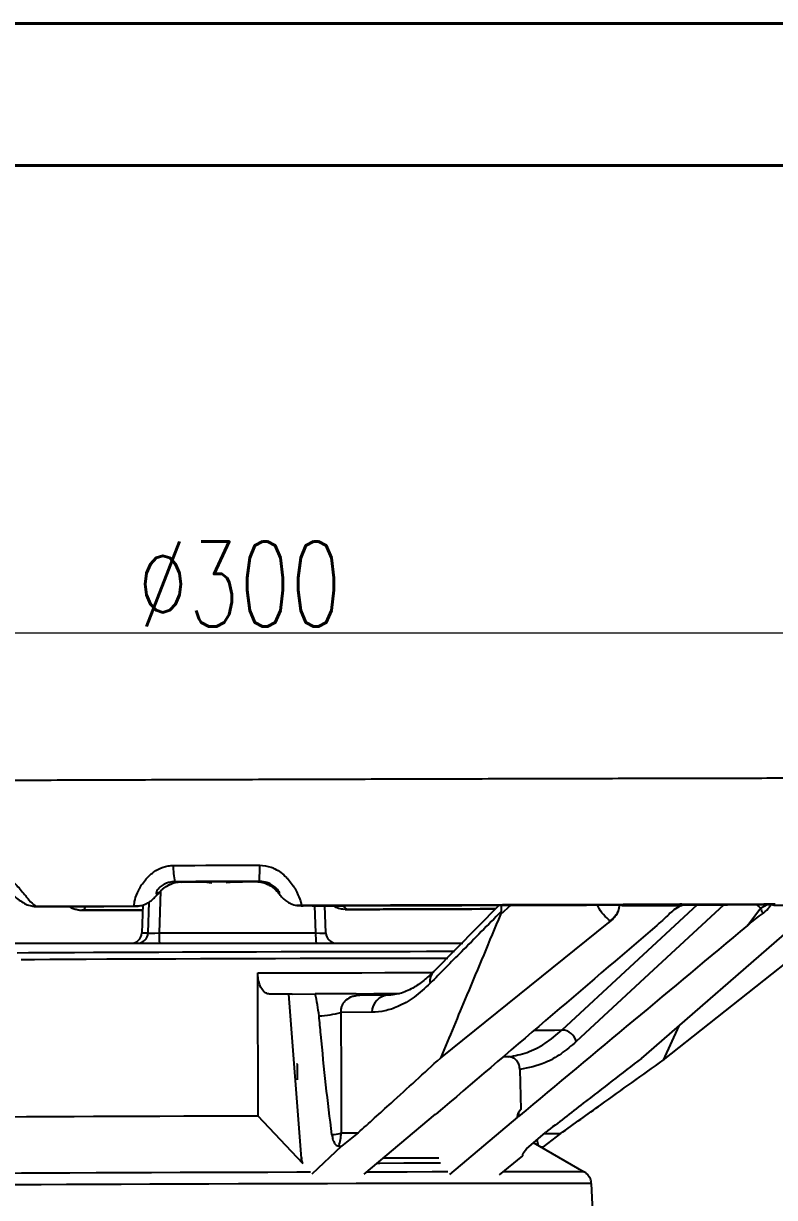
# Model space of a CAD drawing. Header units: millimetres. Extents: x 2312 to 3992, y 755 to 1943.
# Drawn here: x 3422 to 3527.9, y 1777.8 to 1943.3 of the extents above; entities that cross this region are included whole.
import ezdxf

# ---------------------------------------------------------------- set-up
doc = ezdxf.new("R2010")
doc.units = ezdxf.units.MM
doc.layers.add('AM_5', color=3, linetype='Continuous', lineweight=25)
doc.layers.add('粗实线', color=7, linetype='Continuous', lineweight=40)
doc.styles.add('SLDTEXTSTYLE1', font='txt.shx', dxfattribs={"width": 0.7, "bigfont": 'gbcbig.shx'})
doc.dimstyles.new('SLDDIMSTYLE12$0', dxfattribs={"dimtxt": 12, "dimasz": 10, "dimexe": 0, "dimexo": 0.0625, "dimgap": 0.875, "dimtad": 1, "dimdec": 1, "dimlfac": 1.8, "dimrnd": 1e-09, "dimzin": 12, "dimdsep": 46, "dimtxsty": 'SLDTEXTSTYLE1', "dimcen": 0.09, "dimdle": 8.16, "dimclrd": 3, "dimclre": 3, "dimadec": 0, "dimazin": 3, "dimtfac": 1, "dimtdec": 1, "dimtofl": 0, "dimtmove": 0, "dimatfit": 3, "dimfxl": 0, "dimfrac": 2, "dimtolj": 1, "dimlwd": 5, "dimlwe": 5, "dimarcsym": 0})

# ---------------------------------------------------------------- blocks, each defined once
blk = doc.blocks.new('*D28')
at = {"layer": 'AM_5', "color": 3, "lineweight": 5, "transparency": 16777216}
blk.add_line((3300.74, 1826.89), (3300.74, 1857.38), dxfattribs=at)
at = {"layer": 'AM_5', "color": 3, "linetype": 'Continuous', "lineweight": 5, "transparency": 16777216}
for p, q in [((3310.74, 1857.38), (3594.16, 1857.38)), ((3604.16, 1826.89), (3604.16, 1857.38))]:
    blk.add_line(p, q, dxfattribs=at)
at = {"layer": 'AM_5', "color": 3, "transparency": 16777216}
for points in [[(3310.74, 1859.05), (3310.74, 1855.72), (3300.74, 1857.38)], [(3594.16, 1859.05), (3594.16, 1855.72), (3604.16, 1857.38)]]:
    blk.add_solid(points, dxfattribs=at)
at = {"layer": 'Defpoints', "color": 0, "transparency": 16777216}
for p in [(3604.16, 1857.38), (3300.74, 1826.82), (3604.16, 1826.82)]:
    blk.add_point(p, dxfattribs=at)
at = {"layer": 'AM_5', "color": 0, "transparency": 16777216, "insert": (3452.45, 1864.26), "char_height": 12, "attachment_point": 5, "style": 'SLDTEXTSTYLE1'}
blk.add_mtext('\\A1;%%C300', dxfattribs=at)

msp = doc.modelspace()

# ---------------------------------------------------------------- linework, layer by layer
at = {"color": 7, "linetype": 'Continuous', "lineweight": 25}
for p, q in [((3443.33, 1822.301), (3444.209, 1822.285)), ((3447.439, 1822.292), (3448.53, 1822.166)), ((3450.584, 1822.173), (3451.674, 1822.306)), ((3454.82, 1822.319), (3455.247, 1822.339)), ((3441.308, 1820.963), (3441.111, 1815.081)), ((3423.837, 1818.809), (3423.224, 1818.861)), ((3437.654, 1818.859), (3423.837, 1818.809)), ((3423.879, 1818.798), (3424.008, 1818.788)), ((3437.716, 1818.834), (3424.008, 1818.788)), ((3438.284, 1818.912), (3437.654, 1818.859)), ((3437.716, 1818.834), (3437.666, 1818.847)), ((3437.716, 1818.834), (3437.93, 1818.842)), ((3438.807, 1819.027), (3438.664, 1815.079)), ((3438.809, 1819.028), (3438.665, 1815.081)), ((3439.553, 1815.081), (3439.699, 1819.442)), ((3461.159, 1818.938), (3460.55, 1818.983)), ((3461.155, 1818.926), (3461.134, 1818.909)), ((3463.192, 1815.081), (3463.053, 1818.914)), ((3464.632, 1815.079), (3464.492, 1818.919)), ((3489.095, 1818.989), (3479.847, 1809.648)), ((3490.722, 1818.993), (3489.257, 1817.681)), ((3497.951, 1801.402), (3517.065, 1819.096)), ((3505.893, 1818.195), (3506.092, 1819.032)), ((3506.148, 1819.035), (3506.111, 1819.033)), ((3506.111, 1819.033), (3506.145, 1819.022)), ((3506.145, 1819.024), (3506.147, 1819.035)), ((3506.145, 1819.023), (3506.474, 1818.938)), ((3506.474, 1818.938), (3506.45, 1819.058)), ((3514.554, 1819.128), (3507.333, 1819.112)), ((3507.333, 1819.112), (3507.386, 1818.969)), ((3507.386, 1818.969), (3514.327, 1818.991)), ((3514.327, 1818.991), (3514.554, 1819.128)), ((3515.019, 1819.079), (3514.826, 1818.96)), ((3525.934, 1818.56), (3525.366, 1819.115)), ((3525.934, 1818.56), (3526.856, 1819.11)), ((3527.839, 1818.992), (3527.851, 1819.109)), ((3527.839, 1818.992), (3535.418, 1819.008)), ((3430.071, 1818.314), (3430.245, 1818.299)), ((3430.188, 1818.286), (3430.385, 1818.282)), ((3430.381, 1818.281), (3430.188, 1818.286)), ((3430.35, 1818.308), (3430.358, 1818.308)), ((3430.381, 1818.281), (3438.781, 1818.305)), ((3467.042, 1818.467), (3467.652, 1818.421)), ((3467.595, 1818.395), (3467.369, 1818.401)), ((3467.369, 1818.401), (3467.591, 1818.395)), ((3505.887, 1818.183), (3505.891, 1818.194)), ((3480.8, 1797.451), (3504.551, 1816.544)), ((3504.551, 1816.544), (3504.727, 1816.769)), ((3504.551, 1816.544), (3504.751, 1816.704)), ((3509.129, 1797.405), (3531.133, 1816.483)), ((3512.222, 1797.161), (3536.128, 1816.09)), ((3438.665, 1815.081), (3439.553, 1815.081)), ((3441.111, 1815.081), (3463.192, 1815.081)), ((3418.648, 1813.634), (3483.933, 1813.634)), ((3455.084, 1789.278), (3455.021, 1809.442)), ((3459.334, 1806.47), (3456.676, 1806.453)), ((3459.856, 1806.471), (3459.334, 1806.47)), ((3459.334, 1806.47), (3461.137, 1783.299)), ((3459.856, 1806.471), (3463.116, 1806.495)), ((3469.437, 1806.29), (3468.9, 1806.198)), ((3473.444, 1806.319), (3469.424, 1806.29)), ((3471.131, 1803.896), (3466.761, 1803.865)), ((3514.416, 1801.989), (3512.222, 1797.161)), ((3490.443, 1797.617), (3489.617, 1797.616)), ((3460.627, 1796.595), (3460.491, 1796.594)), ((3460.634, 1794.36), (3460.627, 1796.595)), ((3491.985, 1795.821), (3492.124, 1790.209)), ((3461.398, 1782.574), (3455.084, 1789.278)), ((3470.025, 1781.068), (3480.113, 1789.527)), ((3480.113, 1789.527), (3480.127, 1789.527)), ((3491.661, 1789.092), (3482.056, 1781.023)), ((3491.661, 1789.092), (3491.807, 1789.204)), ((3492.124, 1790.209), (3491.803, 1789.775)), ((3466.793, 1786.889), (3469.18, 1786.906)), ((3469.18, 1786.906), (3466.827, 1785.03)), ((3492.916, 1784.645), (3495.622, 1786.962)), ((3497.712, 1786.796), (3495.283, 1784.936)), ((3495.426, 1786.795), (3497.712, 1786.796)), ((3466.827, 1785.03), (3462.638, 1781.092)), ((3466.449, 1785.023), (3466.827, 1785.03)), ((3501.079, 1781.384), (3493.907, 1785.494)), ((3494.886, 1784.933), (3495.283, 1784.936)), ((3495.283, 1784.936), (3495.1, 1784.81)), ((3461.344, 1783.299), (3461.137, 1783.299)), ((3489.131, 1780.992), (3492.431, 1783.649)), ((3502.354, 1774.852), (3502.081, 1779.759))]:
    msp.add_line(p, q, dxfattribs=at)
at = {"color": 7, "linetype": 'Continuous', "lineweight": 25, "flags": 128}
for points in [[(3443.113, 1824.6), (3444.634, 1824.605), (3446.156, 1824.61), (3447.679, 1824.615), (3449.203, 1824.62), (3450.727, 1824.624), (3452.25, 1824.629), (3453.774, 1824.634), (3455.298, 1824.639)], [(3455.247, 1822.339), (3453.757, 1822.335), (3452.266, 1822.33), (3450.776, 1822.325), (3449.286, 1822.321), (3447.796, 1822.316), (3446.306, 1822.311), (3444.818, 1822.306), (3443.33, 1822.301)], [(3451.674, 1822.306), (3451.144, 1822.304), (3450.615, 1822.302), (3450.085, 1822.301), (3449.556, 1822.299), (3449.027, 1822.297), (3448.497, 1822.296), (3447.968, 1822.294), (3447.439, 1822.292)], [(3520.777, 1819.067), (3510.205, 1809.273), (3499.949, 1799.777)], [(3524.083, 1816.124), (3525.119, 1817.488), (3525.934, 1818.56)], [(3421.103, 1812.296), (3422.666, 1812.306), (3424.542, 1812.318), (3426.711, 1812.33), (3429.151, 1812.342), (3431.836, 1812.355), (3434.736, 1812.368), (3437.822, 1812.38), (3441.06, 1812.393), (3444.417, 1812.406), (3447.856, 1812.418), (3451.341, 1812.429), (3454.836, 1812.44), (3458.303, 1812.45), (3461.705, 1812.459), (3465.007, 1812.467), (3468.173, 1812.475), (3471.17, 1812.481), (3473.966, 1812.485), (3476.532, 1812.489), (3478.84, 1812.491), (3480.865, 1812.492), (3482.587, 1812.492), (3482.781, 1812.492)], [(3481.824, 1811.496), (3480.908, 1811.496), (3478.74, 1811.494), (3476.301, 1811.491), (3473.614, 1811.487), (3470.708, 1811.482), (3467.612, 1811.475), (3464.358, 1811.468), (3460.98, 1811.459), (3457.512, 1811.45), (3453.989, 1811.439), (3450.448, 1811.428), (3446.926, 1811.416), (3443.457, 1811.404), (3440.079, 1811.391), (3436.825, 1811.379), (3433.729, 1811.366), (3430.823, 1811.353), (3428.136, 1811.34), (3425.697, 1811.327), (3423.53, 1811.315), (3421.657, 1811.304)], [(3455.021, 1809.442), (3458.859, 1809.453), (3462.616, 1809.463), (3466.245, 1809.472), (3469.702, 1809.48), (3472.944, 1809.486), (3475.932, 1809.491), (3478.629, 1809.494), (3479.698, 1809.495)], [(3468.887, 1806.517), (3471.406, 1806.524), (3473.879, 1806.53), (3475.008, 1806.532)], [(3466.761, 1803.865), (3466.779, 1794.358), (3466.793, 1786.889)], [(3494.119, 1801.394), (3494.731, 1801.396), (3495.814, 1801.398), (3496.887, 1801.4), (3497.951, 1801.402)], [(3455.084, 1789.278), (3451.57, 1789.267), (3448.064, 1789.256), (3444.6, 1789.244), (3441.214, 1789.231), (3437.94, 1789.218), (3434.811, 1789.206), (3431.859, 1789.193), (3429.114, 1789.18), (3426.603, 1789.167), (3424.351, 1789.155), (3422.383, 1789.144), (3420.716, 1789.132)], [(3491.803, 1789.775), (3491.805, 1789.456), (3491.807, 1789.204)], [(3480.789, 1782.618), (3478.852, 1782.615), (3475.628, 1782.608), (3472.247, 1782.601), (3471.92, 1782.6)], [(3480.549, 1783.343), (3478.605, 1783.34), (3475.38, 1783.334), (3472.777, 1783.328)], [(3452.313, 1781.321), (3448.178, 1781.308), (3444.072, 1781.294), (3440.026, 1781.28), (3436.068, 1781.265), (3432.227, 1781.25), (3428.531, 1781.235), (3425.006, 1781.22), (3421.678, 1781.205), (3418.571, 1781.19), (3415.707, 1781.175), (3413.106, 1781.161), (3410.788, 1781.147), (3408.77, 1781.134), (3407.065, 1781.121), (3405.686, 1781.11), (3404.643, 1781.099), (3403.943, 1781.089), (3403.592, 1781.08), (3403.549, 1781.077)], [(3462.483, 1781.351), (3460.555, 1781.346), (3456.449, 1781.334), (3452.313, 1781.321)], [(3481.828, 1781.396), (3479.621, 1781.392), (3476.096, 1781.385), (3472.4, 1781.376), (3470.427, 1781.372)], [(3452.318, 1779.696), (3448.098, 1779.682), (3443.909, 1779.668), (3439.779, 1779.653), (3435.741, 1779.638), (3431.821, 1779.623), (3428.05, 1779.608), (3424.453, 1779.592), (3421.057, 1779.577), (3417.886, 1779.561), (3414.963, 1779.547), (3412.31, 1779.532), (3409.944, 1779.518), (3407.884, 1779.505), (3406.144, 1779.492), (3404.737, 1779.48), (3403.673, 1779.469), (3402.959, 1779.459), (3402.601, 1779.45), (3402.556, 1779.446)], [(3502.081, 1779.759), (3502.036, 1779.763), (3501.678, 1779.77), (3500.964, 1779.775), (3499.9, 1779.78), (3498.493, 1779.783), (3496.753, 1779.784), (3494.693, 1779.785), (3492.328, 1779.784), (3489.674, 1779.782), (3486.751, 1779.778), (3483.58, 1779.774), (3480.184, 1779.768), (3476.587, 1779.76), (3472.816, 1779.752), (3468.896, 1779.743), (3464.858, 1779.732), (3460.728, 1779.721), (3456.539, 1779.709), (3452.318, 1779.696)]]:
    msp.add_lwpolyline(points, dxfattribs=at)
at = {"color": 7, "linetype": 'Continuous', "lineweight": 25}
for centre, radius, start, end in [((3451.032, 1824.188), 7.93, 177.02167, 193.76212), ((3427.617, 1824.108), 27.687, 356.33674, 1.09761), ((3527.899, 1819.246), 2.081, 199.23424, 221.42629), ((3506.446, 1817.361), 1.818, 199.01616, 201.19514), ((3437.167, 1815.133), 1.499, 270.02192, 358.02403), ((3438.054, 1815.133), 1.499, 270.02192, 358.02403), ((3450.083, 1814.728), 8.979, 177.74692, 187.00238), ((3472.165, 1814.728), 8.979, 177.74692, 187.00238), ((3466.129, 1815.133), 1.499, 181.97597, 269.97808), ((3481.26, 1808.309), 1.947, 136.56248, 189.56624), ((3469.463, 1807.133), 0.843, 226.86589, 268.18489), ((3473.574, 1803.878), 2.444, 92.80933, 179.5764), ((3462.761, 1819.497), 16.136, 273.24429, 284.35077), ((3497.878, 1799.271), 2.132, 13.71892, 88.03109), ((3459.539, 1787.261), 7.264, 342.05576, 357.06186), ((3502.193, 1787.187), 7.896, 189.04813, 195.2397), ((3637.11, 1372.615), 416.745, 101.22027, 111.15509), ((3493.696, 933.817), 847.598, 89.500971, 90.271101)]:
    msp.add_arc(centre, radius, start, end, dxfattribs=at)
for centre, major_axis, ratio, start_param, end_param in [((3441.054, 1815.134), (1.503, 0.05), 0.0360849, 3.1792312, 4.7488095), ((3463.129, 1815.134), (1.503, -0.055), 0.033278, 4.7560801, 6.3256584)]:
    msp.add_ellipse(centre, major_axis=major_axis, ratio=ratio, start_param=start_param, end_param=end_param, dxfattribs=at)
for points, knots in [([(3582.497, 1836.934), (3581.866, 1836.935), (3580.305, 1836.936), (3577.487, 1836.937), (3574.096, 1836.938), (3570.427, 1836.937), (3566.5, 1836.935), (3562.321, 1836.931), (3557.9, 1836.927), (3553.246, 1836.921), (3548.37, 1836.915), (3543.282, 1836.907), (3537.993, 1836.898), (3532.516, 1836.888), (3526.862, 1836.877), (3521.044, 1836.865), (3515.074, 1836.852), (3508.966, 1836.838), (3502.734, 1836.823), (3496.39, 1836.807), (3489.95, 1836.791), (3483.427, 1836.773), (3476.836, 1836.755), (3470.191, 1836.736), (3463.507, 1836.716), (3456.8, 1836.696), (3450.082, 1836.675), (3443.371, 1836.653), (3436.68, 1836.631), (3430.024, 1836.608), (3423.418, 1836.585), (3416.876, 1836.562), (3410.414, 1836.538), (3404.045, 1836.514), (3397.783, 1836.489), (3391.643, 1836.465), (3385.637, 1836.44), (3379.779, 1836.416), (3374.083, 1836.391), (3368.56, 1836.367), (3363.223, 1836.342), (3358.084, 1836.318), (3353.153, 1836.294), (3348.443, 1836.27), (3343.962, 1836.246), (3339.722, 1836.223), (3335.731, 1836.2), (3331.999, 1836.178), (3328.532, 1836.156), (3325.34, 1836.135), (3322.428, 1836.115), (3319.803, 1836.095), (3317.469, 1836.076), (3315.433, 1836.057), (3313.695, 1836.039), (3312.257, 1836.022), (3311.12, 1836.006), (3310.247, 1835.988), (3309.814, 1835.977), (3309.391, 1835.955), (3309.055, 1835.928), (3308.635, 1835.877), (3308.117, 1835.789), (3307.403, 1835.617), (3306.518, 1835.314), (3305.513, 1834.83), (3304.464, 1834.14), (3303.442, 1833.228), (3302.517, 1832.087), (3301.766, 1830.751), (3301.246, 1829.27), (3300.985, 1827.659), (3301.027, 1826.012), (3301.368, 1824.429), (3301.941, 1823.025), (3302.689, 1821.81), (3303.561, 1820.79), (3304.506, 1819.964), (3305.477, 1819.324), (3306.418, 1818.861), (3307.265, 1818.555), (3307.97, 1818.372), (3308.498, 1818.274), (3308.795, 1818.233), (3308.891, 1818.223), (3308.91, 1818.221)], [0, 0, 0, 0, 0.0110684, 0.0273711, 0.0436679, 0.0599607, 0.0762506, 0.0925385, 0.1088249, 0.12511, 0.1413943, 0.1576779, 0.1739609, 0.1902435, 0.2065257, 0.2228075, 0.2390892, 0.2553706, 0.2716519, 0.287933, 0.304214, 0.320495, 0.3367758, 0.3530566, 0.3693373, 0.3856181, 0.4018988, 0.4181795, 0.4344602, 0.4507409, 0.4670217, 0.4833025, 0.4995834, 0.5158643, 0.5321454, 0.5484266, 0.5647079, 0.5809894, 0.5972711, 0.613553, 0.6298353, 0.6461179, 0.662401, 0.6786847, 0.694969, 0.7112543, 0.7275406, 0.7438285, 0.7601184, 0.7764109, 0.7927073, 0.8090091, 0.8253193, 0.8416426, 0.8579882, 0.874375, 0.8908477, 0.9075372, 0.9250134, 0.9304388, 0.9336287, 0.9354293, 0.9371416, 0.9389823, 0.9413668, 0.9441481, 0.9471667, 0.9505105, 0.9540906, 0.9578127, 0.9616135, 0.9654544, 0.9696284, 0.9735231, 0.9771757, 0.9806185, 0.9838633, 0.9869091, 0.9897422, 0.9923293, 0.9945963, 0.9964557, 0.998026, 0.9996193, 1, 1, 1, 1]), ([(3416.125, 1824.507), (3416.661, 1824.452), (3417.393, 1824.377), (3418.722, 1823.797), (3419.598, 1823.169), (3420.721, 1822.138), (3421.748, 1820.972), (3422.792, 1819.655), (3423.452, 1818.976), (3423.746, 1818.849), (3423.837, 1818.809)], [0, 0, 0, 0, 0.1248875, 0.1708193, 0.3322837, 0.3676705, 0.5383622, 0.7277038, 0.9154005, 1, 1, 1, 1]), ([(3437.654, 1818.859), (3437.634, 1818.898), (3437.57, 1819.028), (3437.647, 1819.705), (3438.111, 1821.029), (3439.008, 1822.484), (3440.06, 1823.509), (3441.151, 1824.189), (3442.12, 1824.546), (3442.861, 1824.586), (3443.113, 1824.6)], [0, 0, 0, 0, 0.0824049, 0.2704144, 0.4600715, 0.6310477, 0.7634363, 0.8286829, 0.9417441, 1, 1, 1, 1]), ([(3455.298, 1824.639), (3455.844, 1824.584), (3456.591, 1824.508), (3457.889, 1823.927), (3458.7, 1823.299), (3459.663, 1822.267), (3460.444, 1821.1), (3461.004, 1819.78), (3461.17, 1819.11), (3461.162, 1818.977), (3461.159, 1818.938)], [0, 0, 0, 0, 0.1256744, 0.1718955, 0.3343775, 0.3699869, 0.5417546, 0.7322897, 0.9211696, 1, 1, 1, 1]), ([(3416.981, 1822.203), (3417.221, 1822.189), (3417.702, 1822.16), (3418.467, 1821.887), (3419.237, 1821.461), (3419.973, 1820.897), (3420.648, 1820.299), (3421.302, 1819.737), (3422.061, 1819.253), (3422.74, 1818.946), (3423.171, 1818.888), (3423.31, 1818.87)], [0, 0, 0, 0, 0.0919755, 0.1847131, 0.2784811, 0.4017715, 0.5535406, 0.7090815, 0.8388009, 0.9480409, 1, 1, 1, 1]), ([(3443.33, 1822.301), (3443.053, 1822.283), (3442.697, 1822.259), (3442.131, 1822.096), (3441.74, 1821.918), (3441.262, 1821.598), (3440.878, 1821.199), (3440.679, 1820.811), (3440.655, 1820.578), (3440.765, 1820.538), (3440.989, 1820.702), (3441.337, 1821.035), (3441.837, 1821.467), (3442.522, 1821.902), (3443.343, 1822.224), (3443.93, 1822.266), (3444.209, 1822.285)], [0, 0, 0, 0, 0.0591802, 0.0764017, 0.1316885, 0.159313, 0.2338179, 0.3263018, 0.4272068, 0.5354045, 0.6422156, 0.7354423, 0.8101932, 0.8743378, 0.9403148, 1, 1, 1, 1]), ([(3442.274, 1821.725), (3442.293, 1821.739), (3442.489, 1821.878), (3443.024, 1822.098), (3443.674, 1822.282), (3444.078, 1822.263), (3444.21, 1822.257)], [0, 0, 0, 0, 0.0403713, 0.4159525, 0.8081357, 1, 1, 1, 1]), ([(3444.209, 1822.285), (3444.212, 1822.285), (3444.823, 1822.286), (3445.827, 1822.288), (3447.028, 1822.291), (3447.439, 1822.292)], [0, 0, 0, 0, 0.00302903, 0.65829657, 1, 1, 1, 1]), ([(3451.674, 1822.306), (3452.08, 1822.307), (3453.265, 1822.312), (3454.231, 1822.316), (3454.818, 1822.319), (3454.82, 1822.319)], [0, 0, 0, 0, 0.3417034, 0.996971, 1, 1, 1, 1]), ([(3454.817, 1822.311), (3455.114, 1822.294), (3455.69, 1822.262), (3456.473, 1821.953), (3457.143, 1821.531), (3457.648, 1821.059), (3457.943, 1820.708), (3458.166, 1820.429), (3458.344, 1820.211), (3458.635, 1819.898), (3459.08, 1819.522), (3459.723, 1819.173), (3460.293, 1818.961), (3460.647, 1818.953), (3460.709, 1818.952)], [0, 0, 0, 0, 0.096179, 0.1865215, 0.2770214, 0.3939236, 0.5306153, 0.620244, 0.6871192, 0.7365066, 0.8056633, 0.88438, 0.979799, 1, 1, 1, 1]), ([(3454.82, 1822.319), (3455.099, 1822.301), (3455.681, 1822.264), (3456.22, 1822.053), (3456.707, 1821.812), (3457.16, 1821.515), (3457.622, 1821.087), (3457.918, 1820.756), (3458.079, 1820.594), (3458.121, 1820.634), (3458.033, 1820.867), (3457.777, 1821.252), (3457.294, 1821.714), (3456.734, 1822.024), (3456.279, 1822.202), (3456.037, 1822.235), (3455.907, 1822.253)], [0, 0, 0, 0, 0.0627114, 0.1311636, 0.1320482, 0.1994452, 0.2779862, 0.3759398, 0.4881667, 0.6018504, 0.7078716, 0.8050447, 0.8833272, 0.94487, 0.9704006, 1, 1, 1, 1]), ([(3455.907, 1822.253), (3455.756, 1822.288), (3455.54, 1822.338), (3455.315, 1822.339), (3455.247, 1822.339)], [0, 0, 0, 0, 0.6983222, 1, 1, 1, 1]), ([(3438.125, 1818.882), (3438.262, 1818.895), (3438.642, 1818.929), (3439.205, 1819.145), (3439.759, 1819.456), (3440.172, 1819.787), (3440.475, 1820.081), (3440.792, 1820.424), (3441.138, 1820.806), (3441.612, 1821.287), (3442.07, 1821.59), (3442.274, 1821.725)], [0, 0, 0, 0, 0.0606613, 0.1677702, 0.265761, 0.3519955, 0.4356854, 0.5432228, 0.7251305, 0.8771899, 1, 1, 1, 1]), ([(3423.224, 1818.861), (3423.424, 1818.831), (3423.644, 1818.798), (3423.86, 1818.798), (3423.879, 1818.798)], [0, 0, 0, 0, 0.9110663, 1, 1, 1, 1]), ([(3423.31, 1818.87), (3423.469, 1818.83), (3423.704, 1818.771), (3423.953, 1818.801), (3424.034, 1818.811)], [0, 0, 0, 0, 0.673998, 1, 1, 1, 1]), ([(3423.879, 1818.798), (3428.448, 1818.815), (3433.028, 1818.831), (3437.654, 1818.847), (3437.666, 1818.847)], [0, 0, 0, 0, 0.99729135, 1, 1, 1, 1]), ([(3428.387, 1818.825), (3428.576, 1818.718), (3428.926, 1818.52), (3429.361, 1818.425), (3429.561, 1818.382)], [0, 0, 0, 0, 0.5403398, 1, 1, 1, 1]), ([(3430.629, 1818.81), (3430.598, 1818.599), (3430.558, 1818.325), (3430.417, 1818.29), (3430.385, 1818.282)], [0, 0, 0, 0, 0.7733206, 1, 1, 1, 1]), ([(3437.666, 1818.847), (3437.858, 1818.857), (3438.072, 1818.868), (3438.264, 1818.908), (3438.284, 1818.912)], [0, 0, 0, 0, 0.894934, 1, 1, 1, 1]), ([(3460.55, 1818.983), (3460.738, 1818.955), (3460.937, 1818.926), (3461.145, 1818.926), (3461.155, 1818.926)], [0, 0, 0, 0, 0.9502399, 1, 1, 1, 1]), ([(3506.111, 1819.033), (3503.148, 1819.026), (3497.341, 1819.011), (3488.444, 1818.987), (3479.492, 1818.963), (3470.379, 1818.937), (3464.216, 1818.918), (3461.134, 1818.909)], [0, 0, 0, 0, 0.2053502, 0.4023547, 0.5993593, 0.7996797, 1, 1, 1, 1]), ([(3461.155, 1818.926), (3461.238, 1818.926), (3465.267, 1818.939), (3473.256, 1818.964), (3484.749, 1818.998), (3495.879, 1819.03), (3502.919, 1819.048), (3506.45, 1819.058)], [0, 0, 0, 0, 0.0053247, 0.2598328, 0.5161069, 0.7573028, 1, 1, 1, 1]), ([(3506.576, 1819.07), (3503.133, 1819.061), (3496.246, 1819.043), (3485.486, 1819.012), (3474.462, 1818.979), (3466.282, 1818.954), (3461.839, 1818.94), (3461.159, 1818.938)], [0, 0, 0, 0, 0.236148, 0.472296, 0.7142868, 0.9562775, 1, 1, 1, 1]), ([(3462.673, 1818.913), (3466.262, 1818.924), (3472.81, 1818.944), (3482.215, 1818.97), (3490.6, 1818.993), (3498.583, 1819.014), (3503.586, 1819.026), (3506.092, 1819.032)], [0, 0, 0, 0, 0.2415239, 0.4407603, 0.6407778, 0.8201044, 1, 1, 1, 1]), ([(3465.677, 1818.952), (3465.799, 1818.877), (3466.135, 1818.672), (3466.654, 1818.48), (3467.043, 1818.454), (3467.165, 1818.447)], [0, 0, 0, 0, 0.28219383, 0.77503555, 1, 1, 1, 1]), ([(3467.12, 1818.927), (3467.267, 1818.714), (3467.466, 1818.426), (3467.565, 1818.401), (3467.591, 1818.395)], [0, 0, 0, 0, 0.7375744, 1, 1, 1, 1]), ([(3489.429, 1819.023), (3489.417, 1818.993), (3489.308, 1818.719), (3489.332, 1818.391), (3489.354, 1818.1)], [0, 0, 0, 0, 0.1099377, 1, 1, 1, 1]), ([(3504.727, 1816.769), (3504.081, 1817.327), (3503.399, 1817.917), (3502.925, 1819.001), (3502.899, 1819.06)], [0, 0, 0, 0, 0.9458942, 1, 1, 1, 1]), ([(3506.45, 1819.058), (3506.389, 1819.052), (3506.278, 1819.042), (3506.188, 1819.037), (3506.147, 1819.034)], [0, 0, 0, 0, 0.5425734, 1, 1, 1, 1]), ([(3506.474, 1818.938), (3506.783, 1818.939), (3509.603, 1818.947), (3512.366, 1818.954), (3514.826, 1818.96)], [0, 0, 0, 0, 0.1096151, 1, 1, 1, 1]), ([(3507.333, 1819.112), (3507.247, 1819.11), (3507.075, 1819.108), (3506.81, 1819.091), (3506.651, 1819.077), (3506.58, 1819.07), (3506.576, 1819.07)], [0, 0, 0, 0, 0.3372236, 0.6766903, 0.9820291, 1, 1, 1, 1]), ([(3506.576, 1819.07), (3506.685, 1819.045), (3506.959, 1818.983), (3507.225, 1818.974), (3507.386, 1818.969)], [0, 0, 0, 0, 0.3954754, 1, 1, 1, 1]), ([(3514.943, 1819.053), (3514.594, 1818.861), (3513.888, 1818.471), (3513.407, 1818.063), (3513.164, 1817.857)], [0, 0, 0, 0, 0.4943982, 1, 1, 1, 1]), ([(3514.327, 1818.991), (3514.467, 1818.996), (3514.713, 1819.005), (3514.917, 1819.065), (3515.004, 1819.091)], [0, 0, 0, 0, 0.5695891, 1, 1, 1, 1]), ([(3515.004, 1819.091), (3514.989, 1819.096), (3514.953, 1819.109), (3514.812, 1819.124), (3514.658, 1819.128), (3514.57, 1819.128), (3514.554, 1819.128)], [0, 0, 0, 0, 0.26877191, 0.61978527, 0.93394694, 1, 1, 1, 1]), ([(3514.826, 1818.96), (3514.859, 1818.976), (3514.898, 1818.993), (3514.917, 1819.015), (3514.919, 1819.018)], [0, 0, 0, 0, 0.8717125, 1, 1, 1, 1]), ([(3514.943, 1819.053), (3517.065, 1819.058), (3521.313, 1819.068), (3525.392, 1819.077), (3527.434, 1819.081)], [0, 0, 0, 0, 0.499379, 1, 1, 1, 1]), ([(3527.451, 1819.082), (3525.413, 1819.077), (3521.331, 1819.069), (3517.08, 1819.059), (3514.951, 1819.054)], [0, 0, 0, 0, 0.4993771, 1, 1, 1, 1]), ([(3514.951, 1819.054), (3514.957, 1819.055), (3514.999, 1819.059), (3515.009, 1819.07), (3515.019, 1819.079)], [0, 0, 0, 0, 0.1361429, 1, 1, 1, 1]), ([(3527.986, 1819.121), (3525.871, 1819.116), (3521.635, 1819.107), (3517.216, 1819.096), (3515.004, 1819.091)], [0, 0, 0, 0, 0.4993344, 1, 1, 1, 1]), ([(3515.019, 1819.079), (3517.199, 1819.085), (3521.566, 1819.095), (3525.754, 1819.105), (3527.851, 1819.109)], [0, 0, 0, 0, 0.4993488, 1, 1, 1, 1]), ([(3526.339, 1817.869), (3526.669, 1818.162), (3527.134, 1818.574), (3527.367, 1818.967), (3527.434, 1819.081)], [0, 0, 0, 0, 0.7104184, 1, 1, 1, 1]), ([(3527.851, 1819.109), (3527.762, 1819.102), (3527.619, 1819.09), (3527.498, 1819.084), (3527.451, 1819.082)], [0, 0, 0, 0, 0.6152189, 1, 1, 1, 1]), ([(3527.451, 1819.082), (3527.578, 1819.049), (3527.705, 1819.017), (3527.839, 1818.992), (3527.839, 1818.992)], [0, 0, 0, 0, 0.9958126, 1, 1, 1, 1]), ([(3429.561, 1818.382), (3429.639, 1818.358), (3429.888, 1818.283), (3430.162, 1818.298), (3430.35, 1818.308)], [0, 0, 0, 0, 0.3137484, 1, 1, 1, 1]), ([(3438.781, 1818.306), (3437.479, 1818.302), (3434.668, 1818.294), (3431.882, 1818.286), (3430.385, 1818.282)], [0, 0, 0, 0, 0.4631032, 1, 1, 1, 1]), ([(3488.579, 1818.468), (3488.391, 1818.467), (3485.35, 1818.456), (3479.31, 1818.435), (3472.482, 1818.411), (3468.555, 1818.398), (3467.591, 1818.395)], [0, 0, 0, 0, 0.0275416, 0.4448303, 0.8637551, 1, 1, 1, 1]), ([(3467.595, 1818.395), (3468.923, 1818.399), (3473.711, 1818.415), (3480.752, 1818.44), (3486.352, 1818.46), (3488.579, 1818.468)], [0, 0, 0, 0, 0.1877882, 0.677014, 1, 1, 1, 1]), ([(3489.354, 1818.1), (3487.485, 1816.21), (3484.149, 1812.837), (3480.809, 1809.468), (3479.34, 1807.985)], [0, 0, 0, 0, 0.56, 1, 1, 1, 1]), ([(3489.257, 1817.681), (3487.68, 1813.901), (3484.864, 1807.152), (3482.042, 1800.415), (3480.8, 1797.451)], [0, 0, 0, 0, 0.55999806, 1, 1, 1, 1]), ([(3489.257, 1817.681), (3489.288, 1817.757), (3489.329, 1817.859), (3489.355, 1818.001), (3489.357, 1818.062), (3489.355, 1818.087), (3489.354, 1818.1)], [0, 0, 0, 0, 0.6196275, 0.8294119, 0.9175065, 1, 1, 1, 1]), ([(3504.727, 1816.769), (3505.053, 1817.071), (3505.574, 1817.556), (3505.801, 1818.012), (3505.886, 1818.183)], [0, 0, 0, 0, 0.6248692, 1, 1, 1, 1]), ([(3504.751, 1816.704), (3505.148, 1817.098), (3505.652, 1817.596), (3505.846, 1818.081), (3505.887, 1818.183)], [0, 0, 0, 0, 0.7895341, 1, 1, 1, 1]), ([(3513.164, 1817.857), (3512.698, 1817.397), (3512.122, 1816.829), (3511.463, 1816.262), (3511.338, 1816.154)], [0, 0, 0, 0, 0.8106117, 1, 1, 1, 1]), ([(3524.083, 1816.124), (3524.64, 1816.578), (3525.356, 1817.159), (3526.161, 1817.741), (3526.339, 1817.869)], [0, 0, 0, 0, 0.7792531, 1, 1, 1, 1]), ([(3511.338, 1816.154), (3506.101, 1811.68), (3495.699, 1802.795), (3485.293, 1793.929), (3480.127, 1789.527)], [0, 0, 0, 0, 0.50351983, 1, 1, 1, 1]), ([(3524.083, 1816.124), (3518.729, 1811.655), (3507.972, 1802.674), (3497.212, 1793.708), (3491.807, 1789.204)], [0, 0, 0, 0, 0.4976728, 1, 1, 1, 1]), ([(3456.676, 1806.453), (3456.478, 1806.49), (3456.08, 1806.564), (3455.556, 1807.161), (3455.183, 1808.024), (3455.035, 1808.848), (3455.024, 1809.317), (3455.021, 1809.442)], [0, 0, 0, 0, 0.2409734, 0.4822257, 0.713676, 0.9238009, 1, 1, 1, 1]), ([(3479.847, 1809.648), (3479.388, 1809.213), (3478.406, 1808.279), (3476.813, 1807.215), (3474.999, 1806.406), (3473.717, 1806.322), (3473.039, 1806.277)], [0, 0, 0, 0, 0.2045856, 0.4385601, 0.7029249, 1, 1, 1, 1]), ([(3479.34, 1807.985), (3478.591, 1807.294), (3477.098, 1805.915), (3474.952, 1804.717), (3472.958, 1804.025), (3471.741, 1803.939), (3471.131, 1803.896)], [0, 0, 0, 0, 0.2800318, 0.5584059, 0.7786039, 1, 1, 1, 1]), ([(3468.887, 1806.517), (3468.791, 1806.517), (3468.551, 1806.517), (3467.682, 1806.513), (3466.518, 1806.508), (3464.862, 1806.501), (3463.698, 1806.497), (3463.116, 1806.495)], [0, 0, 0, 0, 0.0455975, 0.1148628, 0.420114, 0.7104691, 1, 1, 1, 1]), ([(3463.674, 1803.387), (3463.601, 1803.918), (3463.454, 1804.993), (3463.23, 1805.99), (3463.116, 1806.495)], [0, 0, 0, 0, 0.4945129, 1, 1, 1, 1]), ([(3468.9, 1806.198), (3468.721, 1806.176), (3468.193, 1806.112), (3467.573, 1805.73), (3467.098, 1805.239), (3466.85, 1804.81), (3466.722, 1804.334), (3466.748, 1804.025), (3466.761, 1803.865)], [0, 0, 0, 0, 0.1495403, 0.4427127, 0.5826149, 0.7184223, 0.854937, 1, 1, 1, 1]), ([(3465.477, 1786.635), (3465.189, 1788.971), (3464.612, 1793.648), (3464.061, 1799.264), (3463.756, 1802.516), (3463.674, 1803.387)], [0, 0, 0, 0, 0.4220704, 0.8450691, 1, 1, 1, 1]), ([(3490.443, 1797.617), (3491.302, 1797.787), (3493.026, 1798.126), (3495.553, 1799.394), (3497.149, 1800.73), (3497.951, 1801.402)], [0, 0, 0, 0, 0.3306447, 0.6633516, 1, 1, 1, 1]), ([(3499.949, 1799.777), (3499.241, 1799.175), (3497.831, 1797.975), (3495.179, 1796.474), (3493.198, 1796.069), (3491.985, 1795.821)], [0, 0, 0, 0, 0.2812724, 0.560054, 1, 1, 1, 1]), ([(3469.18, 1786.906), (3470.729, 1788.305), (3474.607, 1791.807), (3478.476, 1795.333), (3480.8, 1797.451)], [0, 0, 0, 0, 0.3994634, 1, 1, 1, 1]), ([(3491.985, 1795.821), (3491.964, 1796.025), (3491.92, 1796.441), (3491.642, 1796.987), (3491.239, 1797.394), (3490.815, 1797.592), (3490.542, 1797.611), (3490.443, 1797.617)], [0, 0, 0, 0, 0.2159219, 0.4379508, 0.6566375, 0.8757519, 1, 1, 1, 1]), ([(3509.129, 1797.405), (3506.401, 1795.29), (3501.899, 1791.8), (3497.397, 1788.33), (3495.622, 1786.962)], [0, 0, 0, 0, 0.6058604, 1, 1, 1, 1]), ([(3497.712, 1786.796), (3499.619, 1788.154), (3504.456, 1791.598), (3509.292, 1795.063), (3512.222, 1797.161)], [0, 0, 0, 0, 0.3942257, 1, 1, 1, 1]), ([(3491.661, 1789.092), (3491.673, 1789.182), (3491.695, 1789.351), (3491.732, 1789.557), (3491.765, 1789.702), (3491.792, 1789.755), (3491.803, 1789.775)], [0, 0, 0, 0, 0.3721602, 0.6945693, 0.8797905, 1, 1, 1, 1]), ([(3465.477, 1786.635), (3465.585, 1786.651), (3466.11, 1786.727), (3466.53, 1786.815), (3466.793, 1786.889), (3466.793, 1786.889)], [0, 0, 0, 0, 0.205396, 0.9999773, 1, 1, 1, 1]), ([(3465.477, 1786.635), (3465.521, 1786.397), (3465.609, 1785.919), (3465.861, 1785.392), (3466.15, 1785.073), (3466.355, 1785.039), (3466.449, 1785.023)], [0, 0, 0, 0, 0.2579529, 0.5155625, 0.7761847, 1, 1, 1, 1]), ([(3492.431, 1783.649), (3492.422, 1783.708), (3492.378, 1783.989), (3492.679, 1784.356), (3492.916, 1784.645)], [0, 0, 0, 0, 0.2129343, 1, 1, 1, 1]), ([(3461.137, 1783.299), (3461.151, 1783.193), (3461.179, 1782.98), (3461.277, 1782.73), (3461.36, 1782.622), (3461.398, 1782.574)], [0, 0, 0, 0, 0.3546362, 0.7090629, 1, 1, 1, 1]), ([(3502.059, 1779.757), (3502.063, 1779.809), (3502.085, 1780.09), (3501.899, 1780.544), (3501.578, 1781.008), (3501.262, 1781.287), (3501.061, 1781.386), (3500.996, 1781.418)], [0, 0, 0, 0, 0.0744364, 0.4048548, 0.6699545, 0.8936457, 1, 1, 1, 1])]:
    msp.add_open_spline(points, degree=3, knots=knots, dxfattribs=at)
at = {"layer": '粗实线'}
for p, q in [((3992.277, 1943.281), (2312.277, 1943.281)), ((3972.277, 1923.281), (2412.277, 1923.281))]:
    msp.add_line(p, q, dxfattribs=at)

# ---------------------------------------------------------------- dimensions: what is measured, and where the dimension line sits
at = {"layer": 'AM_5'}
dim = msp.add_linear_dim(base=(3604.155, 1857.384), p1=(3300.743, 1826.823), p2=(3604.155, 1826.823), text='%%C300', dimstyle='SLDDIMSTYLE12$0', override={"dimlfac": 1, "dimpost": ''}, dxfattribs=at)
dim.commit()
dim.dimension.update_dxf_attribs({"geometry": '*D28', "text_midpoint": (3452.449, 1864.259)})

doc.saveas('drawing.dxf')
